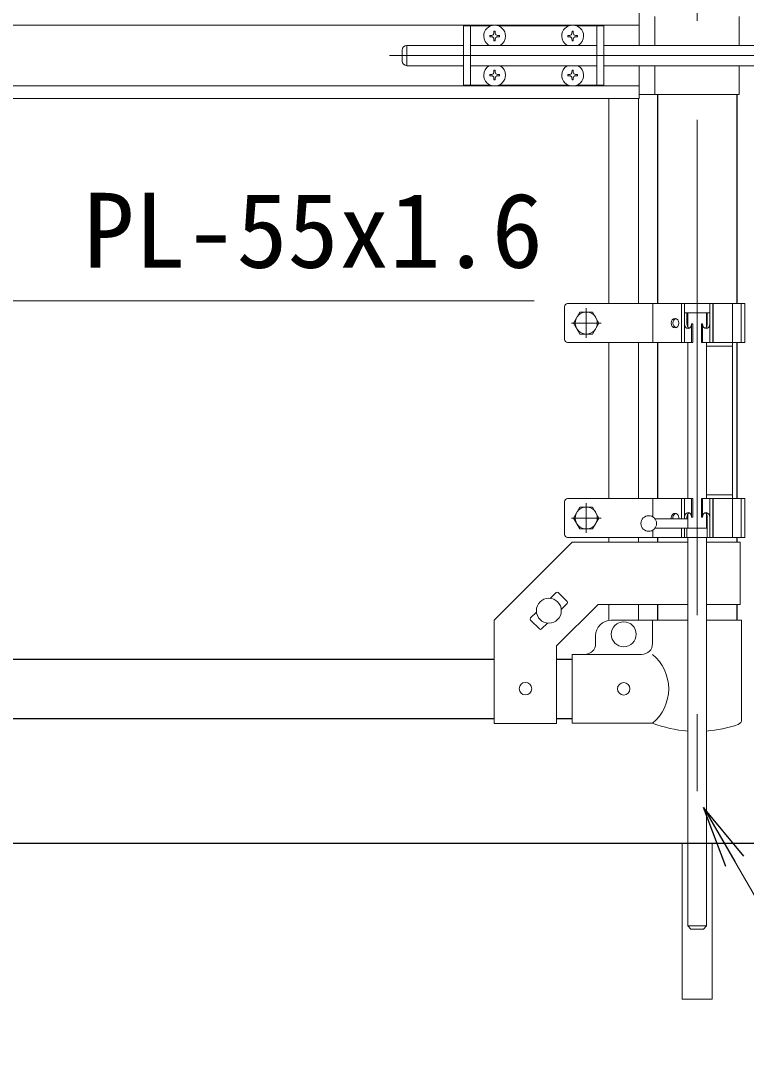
# Model space of a CAD drawing. Units: millimetres, scale not verified. Extents: x -4200 to 4200, y -2970 to 2970.
# Drawn here: x 778 to 1243, y -710 to -41 of the extents above; entities that cross this region are included whole.
import ezdxf
from ezdxf.enums import TextEntityAlignment as Align

# ---------------------------------------------------------------- set-up
doc = ezdxf.new("R2010")
doc.units = ezdxf.units.MM
doc.header["$LTSCALE"] = 10
doc.linetypes.add('USER1', pattern=[50.8, 31.75, -6.35, 6.35, -6.35])
doc.linetypes.add('USER3', pattern=[0.375, 0.25, -0.125])
for name, color, linetype, lineweight in [('0-1_D-BMK', 2, 'USER1', 13), ('0-2_D-STR1', 1, 'Continuous', 25), ('0-3_D-STR3', 3, 'Continuous', 13), ('0-5_D-BGD', 7, 'Continuous', 25), ('0-B_D-STR-TXT', 7, 'Continuous', 13)]:
    doc.layers.add(name, color=color, linetype=linetype, lineweight=lineweight)
doc.layers.add('0-8_0', color=7, linetype='Continuous')
doc.styles.add('ＭＳ ゴシック', font='')
doc.styles.get('ＭＳ ゴシック').set_extended_font_data('MS Gothic')

# ---------------------------------------------------------------- blocks, each defined once
blk = doc.blocks.new('_Open')
at = {"layer": '0-8_0'}
blk.add_line((-10, 1.667), (0, 0), dxfattribs=at)
blk.add_lwpolyline([(-10, -1.667), (0, 0), (-10, 0)], dxfattribs=at)

msp = doc.modelspace()

# ---------------------------------------------------------------- linework, layer by layer
at = {"layer": '0-1_D-BMK'}
for p, q in [((1211.59, 403.1), (1211.59, -535.29)), ((1014.52, -63.63), (1638.97, -63.63)), ((1140.59, -225.63), (1140.59, -244.63)), ((1150.09, -235.13), (1131.09, -235.13)), ((1140.59, -350.63), (1140.59, -369.63)), ((1150.09, -360.13), (1131.09, -360.13))]:
    msp.add_line(p, q, dxfattribs=at)
at = {"layer": '0-2_D-STR1'}
for p, q in [((1186.19, -88.63), (1186.19, -222.63)), ((1236.99, -88.63), (1236.99, -222.63)), ((1186.19, -247.63), (1186.19, -347.63)), ((1236.99, -247.63), (1236.99, -347.63)), ((1186.19, -372.63), (1186.19, -375.58)), ((1236.99, -372.63), (1236.99, -375.58)), ((1186.19, -415.58), (1186.19, -425.63)), ((1236.99, -415.58), (1236.99, -425.63)), ((447.39, -450.63), (1081.59, -450.63)), ((1121.59, -450.63), (1131.59, -450.63)), ((447.39, -488.63), (1081.59, -488.63)), ((1121.59, -488.63), (1131.59, -488.63))]:
    msp.add_line(p, q, dxfattribs=at)
at = {"layer": '0-3_D-STR3'}
for p, q in [((1174.49, -57.13), (1174.49, -36.13)), ((1184.59, -38.63), (1184.59, -57.13)), ((1238.59, -38.63), (1238.59, -57.13)), ((1174.49, -44.13), (354.49, -44.13)), ((1061.84, -44.63), (1061.84, -82.63)), ((1079.24, -44.63), (1061.84, -44.63)), ((1066.34, -44.63), (1066.34, -82.63)), ((1129.24, -44.63), (1084.44, -44.63)), ((1151.84, -44.63), (1134.44, -44.63)), ((1147.34, -44.63), (1147.34, -82.63)), ((1151.84, -44.63), (1151.84, -82.63)), ((1078.69, -51.53), (1078.69, -51.13)), ((1079.99, -51.55), (1078.69, -51.53)), ((1081.45, -47.98), (1081.42, -49.28)), ((1081.45, -54.28), (1081.42, -52.99)), ((1082.24, -47.98), (1081.45, -47.98)), ((1082.24, -47.98), (1082.26, -49.28)), ((1082.24, -54.28), (1082.26, -52.99)), ((1083.69, -50.72), (1084.99, -50.74)), ((1084.99, -50.74), (1084.99, -51.13)), ((1129.99, -50.72), (1128.69, -50.74)), ((1128.69, -50.74), (1128.69, -51.13)), ((1131.45, -47.98), (1131.42, -49.28)), ((1131.45, -54.28), (1131.42, -52.99)), ((1132.24, -47.98), (1131.45, -47.98)), ((1132.24, -47.98), (1132.26, -49.28)), ((1132.24, -54.28), (1132.26, -52.99)), ((1133.69, -51.55), (1134.99, -51.53)), ((1134.99, -51.53), (1134.99, -51.13)), ((1022.64, -60.13), (1022.64, -67.13)), ((1037.09, -57.13), (1025.64, -57.13)), ((1025.64, -57.13), (1025.64, -70.13)), ((1036.94, -57.13), (1061.84, -57.13)), ((1066.34, -57.13), (1147.34, -57.13)), ((1082.24, -54.28), (1081.45, -54.28)), ((1132.24, -54.28), (1131.45, -54.28)), ((1151.84, -57.13), (1332.64, -57.13)), ((1037.09, -70.13), (1025.64, -70.13)), ((1036.94, -70.13), (1061.84, -70.13)), ((1066.34, -70.13), (1147.34, -70.13)), ((1081.45, -72.98), (1081.42, -74.28)), ((1082.24, -72.98), (1081.45, -72.98)), ((1082.24, -72.98), (1082.26, -74.28)), ((1131.45, -72.98), (1131.42, -74.28)), ((1132.24, -72.98), (1131.45, -72.98)), ((1132.24, -72.98), (1132.26, -74.28)), ((1151.84, -70.13), (1332.64, -70.13)), ((1174.49, -91.13), (1174.49, -70.13)), ((1184.59, -70.13), (1184.59, -88.63)), ((1238.59, -70.13), (1238.59, -88.63)), ((1078.69, -76.53), (1078.69, -76.13)), ((1079.99, -76.55), (1078.69, -76.53)), ((1081.45, -79.28), (1081.42, -77.99)), ((1082.24, -79.28), (1081.45, -79.28)), ((1082.24, -79.28), (1082.26, -77.99)), ((1083.69, -75.72), (1084.99, -75.74)), ((1083.69, -76.55), (1084.99, -76.53)), ((1084.99, -75.74), (1084.99, -76.13)), ((1084.99, -76.53), (1084.99, -76.13)), ((1129.99, -75.72), (1128.69, -75.74)), ((1128.69, -75.74), (1128.69, -76.13)), ((1131.45, -79.28), (1131.42, -77.99)), ((1132.24, -79.28), (1131.45, -79.28)), ((1132.24, -79.28), (1132.26, -77.99)), ((1133.69, -75.72), (1134.99, -75.74)), ((1133.69, -76.55), (1134.99, -76.53)), ((1134.99, -75.74), (1134.99, -76.13)), ((1134.99, -76.53), (1134.99, -76.13)), ((1174.49, -83.13), (354.49, -83.13)), ((1079.24, -82.63), (1061.84, -82.63)), ((1129.24, -82.63), (1084.44, -82.63)), ((1151.84, -82.63), (1134.44, -82.63)), ((1174.49, -91.13), (354.49, -91.13)), ((1155.09, -91.13), (1155.09, -222.63)), ((1174.09, -91.13), (1174.09, -222.63)), ((1238.59, -88.63), (1174.49, -88.63)), ((1126.59, -224.63), (1126.59, -245.63)), ((1242.19, -222.63), (1128.59, -222.63)), ((1183.29, -222.63), (1183.29, -247.63)), ((1201.59, -222.63), (1201.59, -247.63)), ((1203.49, -222.63), (1203.49, -247.63)), ((1219.69, -222.63), (1219.69, -247.63)), ((1221.59, -222.63), (1221.59, -247.63)), ((1221.83, -222.63), (1221.83, -247.63)), ((1234.29, -222.63), (1234.29, -372.63)), ((1239.89, -222.63), (1239.89, -247.63)), ((1242.19, -222.63), (1242.19, -247.63)), ((1219.69, -228.63), (1203.49, -228.63)), ((1205.09, -235.63), (1205.09, -228.63)), ((1205.59, -228.63), (1205.59, -237.65)), ((1217.59, -228.63), (1217.59, -237.65)), ((1218.09, -228.63), (1218.09, -235.63)), ((1208.09, -235.63), (1208.09, -247.63)), ((1208.09, -235.63), (1208.78, -235.63)), ((1208.78, -235.63), (1208.78, -247.63)), ((1214.4, -235.63), (1214.4, -247.63)), ((1215.09, -235.63), (1214.4, -235.63)), ((1215.09, -235.63), (1215.09, -247.63)), ((1208.78, -247.63), (1128.59, -247.63)), ((1155.09, -247.63), (1155.09, -347.63)), ((1174.09, -247.63), (1174.09, -347.63)), ((1205.59, -247.63), (1205.59, -347.63)), ((1242.19, -247.63), (1214.4, -247.63)), ((1217.59, -247.63), (1217.59, -347.63)), ((1234.29, -249.93), (1217.59, -249.93)), ((1234.29, -345.33), (1217.59, -345.33)), ((1126.59, -349.63), (1126.59, -370.63)), ((1208.78, -347.63), (1128.59, -347.63)), ((1183.29, -347.63), (1183.29, -359.42)), ((1201.59, -360.63), (1201.59, -347.63)), ((1203.49, -360.63), (1203.49, -347.63)), ((1208.09, -359.63), (1208.09, -347.63)), ((1208.78, -359.63), (1208.78, -347.63)), ((1242.19, -347.63), (1214.4, -347.63)), ((1214.4, -359.63), (1214.4, -347.63)), ((1215.09, -359.63), (1215.09, -347.63)), ((1219.69, -372.63), (1219.69, -347.63)), ((1221.59, -372.63), (1221.59, -347.63)), ((1221.83, -347.63), (1221.83, -372.63)), ((1239.89, -347.63), (1239.89, -372.63)), ((1242.19, -347.63), (1242.19, -372.63)), ((1205.59, -360.63), (1184.59, -360.63)), ((1205.09, -359.63), (1205.09, -360.63)), ((1205.59, -357.62), (1205.59, -366.63)), ((1208.09, -359.63), (1208.78, -359.63)), ((1215.09, -359.63), (1214.4, -359.63)), ((1217.59, -357.62), (1217.59, -366.63)), ((1218.09, -372.63), (1218.09, -359.63)), ((1205.59, -366.63), (1184.59, -366.63)), ((1201.59, -372.63), (1201.59, -366.63)), ((1205.59, -366.63), (1203.49, -366.63)), ((1203.49, -372.63), (1203.49, -366.63)), ((1203.49, -366.63), (1218.09, -366.63)), ((1205.09, -366.63), (1205.09, -372.63)), ((1242.19, -372.63), (1128.59, -372.63)), ((1155.09, -372.63), (1155.09, -375.58)), ((1174.09, -372.63), (1174.09, -375.58)), ((1183.29, -367.84), (1183.29, -372.63)), ((1205.59, -372.63), (1205.59, -621.63)), ((1217.59, -372.63), (1217.59, -621.63)), ((1239.29, -375.58), (1217.59, -375.58)), ((1239.29, -415.58), (1239.29, -375.58)), ((1121.19, -407.92), (1117.47, -411.63)), ((1128.26, -413.57), (1122.6, -407.92)), ((1108.64, -420.46), (1104.92, -424.18)), ((1148.16, -415.58), (1121.59, -442.15)), ((1128.26, -414.99), (1124.54, -418.7)), ((1205.59, -415.58), (1148.16, -415.58)), ((1155.09, -415.58), (1155.09, -425.63)), ((1174.09, -415.58), (1174.09, -425.63)), ((1239.29, -415.58), (1217.59, -415.58)), ((1081.59, -491.83), (1081.59, -425.58)), ((1110.58, -431.25), (1104.92, -425.59)), ((1115.71, -427.53), (1111.99, -431.25)), ((1183.04, -425.63), (1183.04, -440.63)), ((1240.14, -425.63), (1217.59, -425.63)), ((1240.14, -425.63), (1240.14, -489.33)), ((1146.59, -440.63), (1146.59, -435.63)), ((1121.59, -491.83), (1121.59, -442.15)), ((1131.59, -447.63), (1176.04, -447.63)), ((1131.59, -491.63), (1131.59, -447.63)), ((1121.59, -491.83), (1081.59, -491.83)), ((1131.59, -491.63), (1183.04, -491.63)), ((1202.04, -568.63), (1202.04, -668.63)), ((1207.59, -623.63), (1205.59, -621.63)), ((1207.59, -623.63), (1215.59, -623.63))]:
    msp.add_line(p, q, dxfattribs=at)
at = {"layer": '0-3_D-STR3', "linetype": 'USER3'}
msp.add_line((1221.83, -247.63), (1235.83, -247.63), dxfattribs=at)
at = {"layer": '0-3_D-STR3'}
for points in [[(1079.99, -50.72), (1078.69, -50.74), (1078.69, -51.13)], [(1083.69, -51.55), (1084.99, -51.53), (1084.99, -51.13)], [(1129.99, -51.55), (1128.69, -51.53), (1128.69, -51.13)], [(1133.69, -50.72), (1134.99, -50.74), (1134.99, -51.13)], [(1079.99, -75.72), (1078.69, -75.74), (1078.69, -76.13)], [(1129.99, -76.55), (1128.69, -76.53), (1128.69, -76.13)], [(1205.59, -375.58), (1131.59, -375.58), (1081.59, -425.58)], [(1205.59, -425.63), (1183.04, -425.63), (1156.59, -425.63)], [(1221.14, -568.63), (1221.14, -668.63), (1202.04, -668.63)], [(1205.59, -621.63), (1217.59, -621.63), (1215.59, -623.63)]]:
    msp.add_lwpolyline(points, dxfattribs=at)
for points in [[(1144.64, -228.12), (1148.69, -235.13), (1144.64, -242.15), (1136.54, -242.15), (1132.49, -235.13), (1136.54, -228.12)], [(1144.64, -353.12), (1148.69, -360.13), (1144.64, -367.15), (1136.54, -367.15), (1132.49, -360.13), (1136.54, -353.12)]]:
    msp.add_lwpolyline(points, close=True, dxfattribs=at)
for centre, radius in [((1140.59, -235.13), 7.03), ((1140.59, -360.13), 7.03), ((1180.59, -363.63), 5), ((1116.59, -419.58), 8), ((1164.59, -434.63), 8), ((1101.59, -469.58), 4), ((1164.59, -469.63), 4)]:
    msp.add_circle(centre, radius, dxfattribs=at)
for centre, radius, start, end in [((1081.84, -51.13), 7, 0, 180), ((1131.84, -51.13), 7, 0, 180), ((1081.84, -51.13), 7, 180, 238.99728), ((1079.94, -49.23), 1.49, 270, 0), ((1079.94, -53.04), 1.49, 0, 90), ((1083.75, -49.23), 1.49, 180, 270), ((1083.75, -53.04), 1.49, 90, 180), ((1081.84, -51.13), 7, 301.00272, 0), ((1131.84, -51.13), 7, 180, 238.99728), ((1129.94, -49.23), 1.49, 270, 0), ((1129.94, -53.04), 1.49, 0, 90), ((1133.75, -49.23), 1.49, 180, 270), ((1133.75, -53.04), 1.49, 90, 180), ((1131.84, -51.13), 7, 301.00272, 0), ((1025.64, -60.13), 3, 90, 180), ((1025.64, -67.13), 3, 180, 270), ((1081.84, -76.13), 7, 121.00272, 180), ((1081.84, -76.13), 7, 0, 58.99728), ((1131.84, -76.13), 7, 121.00272, 180), ((1131.84, -76.13), 7, 0, 58.99728), ((1081.84, -76.13), 7, 180, 0), ((1079.94, -74.23), 1.49, 270, 0), ((1079.94, -78.04), 1.49, 0, 90), ((1083.75, -74.23), 1.49, 180, 270), ((1083.75, -78.04), 1.49, 90, 180), ((1131.84, -76.13), 7, 180, 0), ((1129.94, -74.23), 1.49, 270, 0), ((1129.94, -78.04), 1.49, 0, 90), ((1133.75, -74.23), 1.49, 180, 270), ((1133.75, -78.04), 1.49, 90, 180), ((1128.59, -224.63), 2, 90, 180), ((1128.59, -245.63), 2, 180, 270), ((1128.59, -349.63), 2, 90, 180), ((1128.59, -370.63), 2, 180, 270), ((1121.89, -408.62), 1, 45, 135), ((1127.55, -414.28), 1, 315, 45), ((1105.63, -424.89), 1, 135, 225), ((1156.59, -435.63), 10, 90, 180), ((1111.29, -430.54), 1, 225, 315), ((1139.59, -440.63), 7, 270, 0), ((1176.04, -440.63), 7, 270, 0), ((1164.84, -469.63), 28.55, 309.59418, 50.40582), ((1211.59, -416.9), 80, 249.0916, 265.69878), ((1211.59, -416.9), 80, 274.30122, 289.22051), ((1236.84, -489.33), 3.3, 289.22051, 0)]:
    msp.add_arc(centre, radius, start, end, dxfattribs=at)
msp.add_ellipse((1197.44, -235.13), major_axis=(0, 3), ratio=0.839449, dxfattribs=at)
for centre, major_axis, ratio, start_param, end_param in [((1198.6, -235.13), (0, -3), 0.839449, 3.373397, 6.051381), ((1205.79, -235.59), (0, -3), 0.766727, 4.702747, 7.841406), ((1206.94, -235.59), (0, -3), 0.615242, 4.702747, 6.003247), ((1217.39, -235.59), (0, -3), 0.766727, 4.724965, 7.863624), ((1216.25, -235.59), (0, -3), 0.615242, 0.279938, 1.580438), ((1197.44, -360.13), (0, -3), 0.839449, 1.403348, 4.879837), ((1198.6, -360.13), (0, -3), 0.839449, 3.373397, 4.879837), ((1205.79, -359.67), (0, 3), 0.766727, 4.724965, 7.863624), ((1206.94, -359.67), (0, 3), 0.615242, 0.279938, 1.580438), ((1217.39, -359.67), (0, 3), 0.766727, 4.702747, 7.841406), ((1216.25, -359.67), (0, 3), 0.615242, 4.702747, 6.003247)]:
    msp.add_ellipse(centre, major_axis=major_axis, ratio=ratio, start_param=start_param, end_param=end_param, dxfattribs=at)
at = {"layer": '0-5_D-BGD'}
msp.add_line((366.99, -568.63), (2116.99, -568.63), dxfattribs=at)
at = {"layer": '0-B_D-STR-TXT'}
for points in [[(1107.15, -220.89), (765.87, -220.89), (725.36, -68.74)], [(1554.77, -709.62), (1310.45, -709.62), (1216.78, -547.38)]]:
    msp.add_lwpolyline(points, dxfattribs=at)

# ---------------------------------------------------------------- block references
at = {"layer": '0-B_D-STR-TXT', "xscale": 4, "yscale": 4, "rotation": 120}
msp.add_blockref('_Open', (1215.78, -545.65), dxfattribs=at)

# ---------------------------------------------------------------- texts
at = {"layer": '0-B_D-STR-TXT', "style": 'ＭＳ ゴシック'}
msp.add_text('PL-55x1.6', height=48.09, dxfattribs=at).set_placement((818.32, -214.14), align=Align.BOTTOM_LEFT)

doc.saveas('drawing.dxf')
